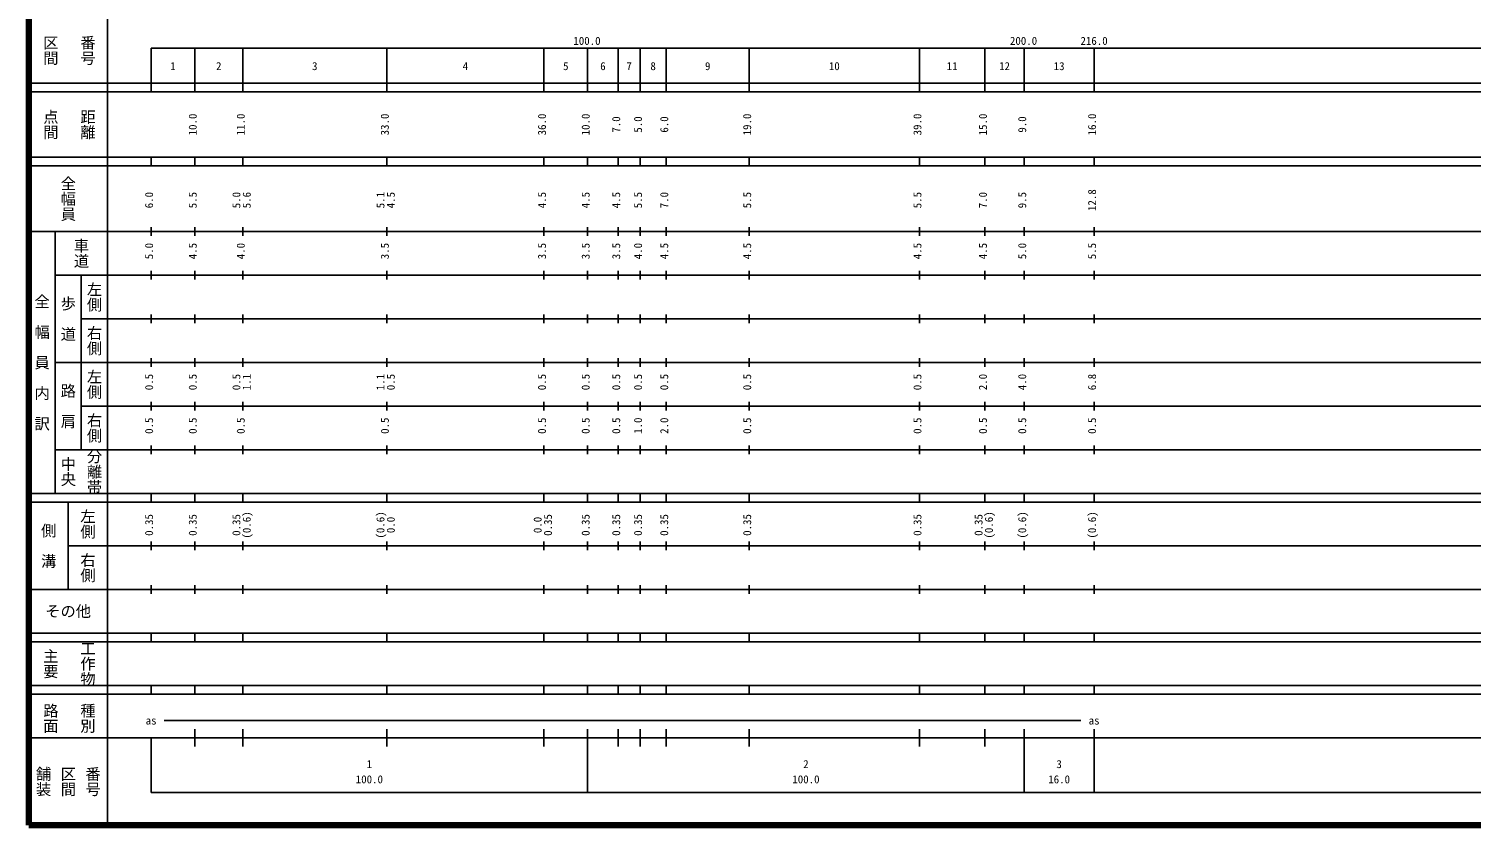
# Model space of a CAD drawing. Units: millimetres on the paper, enlarged 1000 times. Extents: x 40000 to 680000, y 20000 to 380000.
# Drawn here: x 40000 to 370374, y 20000 to 202409 of the extents above; entities that cross this region are included whole.
import ezdxf
from ezdxf.enums import TextEntityAlignment as Align

# ---------------------------------------------------------------- set-up
doc = ezdxf.new("R2010")
doc.units = ezdxf.units.MM
doc.header["$LTSCALE"] = 1000
doc.layers.add('M-TTL', color=2, linetype='Continuous', lineweight=140)
doc.layers.add('M-TTL-BAND', color=7, linetype='Continuous', lineweight=25)
doc.styles.add('@ＭＳ ゴシック', font='')
doc.styles.add('ＭＳ ゴシック', font='')
doc.styles.get('@ＭＳ ゴシック').set_extended_font_data('@MS Gothic')
doc.styles.get('ＭＳ ゴシック').set_extended_font_data('MS Gothic')

msp = doc.modelspace()

# ---------------------------------------------------------------- linework, layer by layer
at = {"layer": 'M-TTL'}
for p, q in [((40000, 380000), (40000, 20000)), ((40000, 20000), (680000, 20000))]:
    msp.add_line(p, q, dxfattribs=at)
at = {"layer": 'M-TTL-BAND'}
for p, q in [((58000, 370000), (58000, 20000)), ((68000, 198000), (579000, 198000)), ((68000, 198000), (68000, 188000)), ((78000, 188000), (78000, 198000)), ((89000, 188000), (89000, 198000)), ((122000, 188000), (122000, 198000)), ((158000, 188000), (158000, 198000)), ((168000, 188000), (168000, 198000)), ((175000, 188000), (175000, 198000)), ((180000, 188000), (180000, 198000)), ((186000, 188000), (186000, 198000)), ((205000, 188000), (205000, 198000)), ((244000, 188000), (244000, 198000)), ((259000, 188000), (259000, 198000)), ((268000, 188000), (268000, 198000)), ((284000, 188000), (284000, 198000)), ((40000, 190000), (579000, 190000)), ((40000, 188000), (579000, 188000)), ((40000, 173000), (579000, 173000)), ((68000, 171000), (68000, 173000)), ((78000, 171000), (78000, 173000)), ((89000, 171000), (89000, 173000)), ((122000, 171000), (122000, 173000)), ((158000, 171000), (158000, 173000)), ((168000, 171000), (168000, 173000)), ((175000, 171000), (175000, 173000)), ((180000, 171000), (180000, 173000)), ((186000, 171000), (186000, 173000)), ((205000, 171000), (205000, 173000)), ((244000, 171000), (244000, 173000)), ((259000, 171000), (259000, 173000)), ((268000, 171000), (268000, 173000)), ((284000, 171000), (284000, 173000)), ((40000, 171000), (579000, 171000)), ((40000, 156000), (579000, 156000)), ((46000, 96000), (46000, 156000)), ((68000, 155000), (68000, 157000)), ((78000, 155000), (78000, 157000)), ((89000, 155000), (89000, 157000)), ((122000, 155000), (122000, 157000)), ((158000, 155000), (158000, 157000)), ((168000, 155000), (168000, 157000)), ((175000, 155000), (175000, 157000)), ((180000, 155000), (180000, 157000)), ((186000, 155000), (186000, 157000)), ((205000, 155000), (205000, 157000)), ((244000, 155000), (244000, 157000)), ((259000, 155000), (259000, 157000)), ((268000, 155000), (268000, 157000)), ((284000, 155000), (284000, 157000)), ((46000, 146000), (579000, 146000)), ((52000, 146000), (52000, 106000)), ((68000, 145000), (68000, 147000)), ((78000, 145000), (78000, 147000)), ((89000, 145000), (89000, 147000)), ((122000, 145000), (122000, 147000)), ((158000, 145000), (158000, 147000)), ((168000, 145000), (168000, 147000)), ((175000, 145000), (175000, 147000)), ((180000, 145000), (180000, 147000)), ((186000, 145000), (186000, 147000)), ((205000, 145000), (205000, 147000)), ((244000, 145000), (244000, 147000)), ((259000, 145000), (259000, 147000)), ((268000, 145000), (268000, 147000)), ((284000, 145000), (284000, 147000)), ((52000, 136000), (579000, 136000)), ((68000, 135000), (68000, 137000)), ((78000, 135000), (78000, 137000)), ((89000, 135000), (89000, 137000)), ((122000, 135000), (122000, 137000)), ((158000, 135000), (158000, 137000)), ((168000, 135000), (168000, 137000)), ((175000, 135000), (175000, 137000)), ((180000, 135000), (180000, 137000)), ((186000, 135000), (186000, 137000)), ((205000, 135000), (205000, 137000)), ((244000, 135000), (244000, 137000)), ((259000, 135000), (259000, 137000)), ((268000, 135000), (268000, 137000)), ((284000, 135000), (284000, 137000)), ((46000, 126000), (579000, 126000)), ((68000, 125000), (68000, 127000)), ((78000, 125000), (78000, 127000)), ((89000, 125000), (89000, 127000)), ((122000, 125000), (122000, 127000)), ((158000, 125000), (158000, 127000)), ((168000, 125000), (168000, 127000)), ((175000, 125000), (175000, 127000)), ((180000, 125000), (180000, 127000)), ((186000, 125000), (186000, 127000)), ((205000, 125000), (205000, 127000)), ((244000, 125000), (244000, 127000)), ((259000, 125000), (259000, 127000)), ((268000, 125000), (268000, 127000)), ((284000, 125000), (284000, 127000)), ((52000, 116000), (579000, 116000)), ((68000, 115000), (68000, 117000)), ((78000, 115000), (78000, 117000)), ((89000, 115000), (89000, 117000)), ((122000, 115000), (122000, 117000)), ((158000, 115000), (158000, 117000)), ((168000, 115000), (168000, 117000)), ((175000, 115000), (175000, 117000)), ((180000, 115000), (180000, 117000)), ((186000, 115000), (186000, 117000)), ((205000, 115000), (205000, 117000)), ((244000, 115000), (244000, 117000)), ((259000, 115000), (259000, 117000)), ((268000, 115000), (268000, 117000)), ((284000, 115000), (284000, 117000)), ((46000, 106000), (579000, 106000)), ((68000, 105000), (68000, 107000)), ((78000, 105000), (78000, 107000)), ((89000, 105000), (89000, 107000)), ((122000, 105000), (122000, 107000)), ((158000, 105000), (158000, 107000)), ((168000, 105000), (168000, 107000)), ((175000, 105000), (175000, 107000)), ((180000, 105000), (180000, 107000)), ((186000, 105000), (186000, 107000)), ((205000, 105000), (205000, 107000)), ((244000, 105000), (244000, 107000)), ((259000, 105000), (259000, 107000)), ((268000, 105000), (268000, 107000)), ((284000, 105000), (284000, 107000)), ((40000, 96000), (579000, 96000)), ((68000, 94000), (68000, 96000)), ((78000, 94000), (78000, 96000)), ((89000, 94000), (89000, 96000)), ((122000, 94000), (122000, 96000)), ((158000, 94000), (158000, 96000)), ((168000, 94000), (168000, 96000)), ((175000, 94000), (175000, 96000)), ((180000, 94000), (180000, 96000)), ((186000, 94000), (186000, 96000)), ((205000, 94000), (205000, 96000)), ((244000, 94000), (244000, 96000)), ((259000, 94000), (259000, 96000)), ((268000, 94000), (268000, 96000)), ((284000, 94000), (284000, 96000)), ((40000, 94000), (579000, 94000)), ((49000, 94000), (49000, 74000)), ((49000, 84000), (579000, 84000)), ((68000, 83000), (68000, 85000)), ((78000, 83000), (78000, 85000)), ((89000, 83000), (89000, 85000)), ((122000, 83000), (122000, 85000)), ((158000, 83000), (158000, 85000)), ((168000, 83000), (168000, 85000)), ((175000, 83000), (175000, 85000)), ((180000, 83000), (180000, 85000)), ((186000, 83000), (186000, 85000)), ((205000, 83000), (205000, 85000)), ((244000, 83000), (244000, 85000)), ((259000, 83000), (259000, 85000)), ((268000, 83000), (268000, 85000)), ((284000, 83000), (284000, 85000)), ((40000, 74000), (579000, 74000)), ((68000, 73000), (68000, 75000)), ((78000, 73000), (78000, 75000)), ((89000, 73000), (89000, 75000)), ((122000, 73000), (122000, 75000)), ((158000, 73000), (158000, 75000)), ((168000, 73000), (168000, 75000)), ((175000, 73000), (175000, 75000)), ((180000, 73000), (180000, 75000)), ((186000, 73000), (186000, 75000)), ((205000, 73000), (205000, 75000)), ((244000, 73000), (244000, 75000)), ((259000, 73000), (259000, 75000)), ((268000, 73000), (268000, 75000)), ((284000, 73000), (284000, 75000)), ((40000, 64000), (579000, 64000)), ((68000, 62000), (68000, 64000)), ((78000, 62000), (78000, 64000)), ((89000, 62000), (89000, 64000)), ((122000, 62000), (122000, 64000)), ((158000, 62000), (158000, 64000)), ((168000, 62000), (168000, 64000)), ((175000, 62000), (175000, 64000)), ((180000, 62000), (180000, 64000)), ((186000, 62000), (186000, 64000)), ((205000, 62000), (205000, 64000)), ((244000, 62000), (244000, 64000)), ((259000, 62000), (259000, 64000)), ((268000, 62000), (268000, 64000)), ((284000, 62000), (284000, 64000)), ((40000, 62000), (579000, 62000)), ((40000, 52000), (579000, 52000)), ((40000, 50000), (579000, 50000)), ((68000, 50000), (68000, 52000)), ((78000, 50000), (78000, 52000)), ((89000, 50000), (89000, 52000)), ((122000, 50000), (122000, 52000)), ((158000, 50000), (158000, 52000)), ((168000, 50000), (168000, 52000)), ((175000, 50000), (175000, 52000)), ((180000, 50000), (180000, 52000)), ((186000, 50000), (186000, 52000)), ((205000, 50000), (205000, 52000)), ((244000, 50000), (244000, 52000)), ((259000, 50000), (259000, 52000)), ((268000, 50000), (268000, 52000)), ((284000, 50000), (284000, 52000)), ((71000, 44000), (281000, 44000)), ((40000, 40000), (579000, 40000)), ((68000, 40000), (68000, 27500)), ((78000, 38000), (78000, 42000)), ((89000, 38000), (89000, 42000)), ((122000, 38000), (122000, 42000)), ((158000, 38000), (158000, 42000)), ((168000, 27500), (168000, 42000)), ((175000, 38000), (175000, 42000)), ((180000, 38000), (180000, 42000)), ((186000, 38000), (186000, 42000)), ((205000, 38000), (205000, 42000)), ((244000, 38000), (244000, 42000)), ((259000, 38000), (259000, 42000)), ((268000, 27500), (268000, 42000)), ((284000, 27500), (284000, 42000)), ((68000, 27500), (579000, 27500))]:
    msp.add_line(p, q, dxfattribs=at)

# ---------------------------------------------------------------- texts
at = {"layer": 'M-TTL-BAND', "style": '@ＭＳ ゴシック'}
for s, p in [('区間', (45000, 197500)), ('番号', (53500, 197500)), ('点間', (45000, 180500)), ('距離', (53500, 180500)), ('全幅員', (49000, 163500)), ('車道', (52000, 151000)), ('左側', (55000, 141000)), ('全\u3000幅\u3000員\u3000内\u3000訳', (43000, 126000)), ('歩\u3000道', (49000, 136000)), ('右側', (55000, 131000)), ('左側', (55000, 121000)), ('路\u3000肩', (49000, 116000)), ('右側', (55000, 111000)), ('分離帯', (55000, 101000)), ('中央', (49000, 101000)), ('左側', (53500, 89000)), ('側\u3000溝', (44500, 84000)), ('右側', (53500, 79000)), ('主要', (45000, 57000)), ('工作物', (53500, 57000)), ('路面', (45000, 44500)), ('種別', (53500, 44500)), ('舗装', (43333, 30000)), ('区間', (49000, 30000)), ('番号', (54667, 30000))]:
    msp.add_text(s, height=2566, rotation=270, dxfattribs=at).set_placement(p, align=Align.MIDDLE_CENTER)
at = {"layer": 'M-TTL-BAND', "style": 'ＭＳ ゴシック'}
for s, p in [('100.0', (167844, 198195)), ('200.0', (267844, 198195)), ('216.0', (284000, 198195)), ('1', (73000, 192405)), ('2', (83500, 192405)), ('3', (105500, 192405)), ('4', (140000, 192405)), ('5', (163000, 192405)), ('6', (171500, 192405)), ('7', (177500, 192405)), ('8', (183000, 192405)), ('9', (195500, 192405)), ('10', (224500, 192405)), ('11', (251500, 192405)), ('12', (263500, 192405)), ('13', (276000, 192405)), ('as', (68000, 42500)), ('as', (284000, 42500)), ('1', (118000, 32523)), ('2', (218000, 32523)), ('3', (276000, 32523)), ('100.0', (118000, 29033)), ('100.0', (218000, 29033)), ('16.0', (276000, 29033))]:
    msp.add_text(s, height=1833, dxfattribs=at).set_placement(p, align=Align.BOTTOM_CENTER)
for s, p in [('10.0', (79000, 180500)), ('11.0', (90000, 180500)), ('33.0', (123000, 180500)), ('36.0', (159000, 180500)), ('10.0', (169000, 180500)), ('7.0', (176000, 180500)), ('5.0', (181000, 180500)), ('6.0', (187000, 180500)), ('19.0', (206000, 180500)), ('39.0', (245000, 180500)), ('15.0', (260000, 180500)), ('9.0', (269000, 180500)), ('16.0', (285000, 180500)), ('12.8', (285000, 163174)), ('6.0', (69000, 163174)), ('5.5', (79000, 163174)), ('5.0', (89000, 163174)), ('5.6', (91370, 163174)), ('5.1', (122000, 163174)), ('4.5', (124370, 163174)), ('4.5', (159000, 163174)), ('4.5', (169000, 163174)), ('4.5', (176000, 163174)), ('5.5', (181000, 163174)), ('7.0', (187000, 163174)), ('5.5', (206000, 163174)), ('5.5', (245000, 163174)), ('7.0', (260000, 163174)), ('9.5', (269000, 163174)), ('5.0', (69000, 151500)), ('4.5', (79000, 151500)), ('4.0', (90000, 151500)), ('3.5', (123000, 151500)), ('3.5', (159000, 151500)), ('3.5', (169000, 151500)), ('3.5', (176000, 151500)), ('4.0', (181000, 151500)), ('4.5', (187000, 151500)), ('4.5', (206000, 151500)), ('4.5', (245000, 151500)), ('4.5', (260000, 151500)), ('5.0', (269000, 151500)), ('5.5', (285000, 151500)), ('0.5', (69000, 121500)), ('0.5', (79000, 121500)), ('0.5', (89000, 121500)), ('1.1', (91370, 121500)), ('1.1', (122000, 121500)), ('0.5', (124370, 121500)), ('0.5', (159000, 121500)), ('0.5', (169000, 121500)), ('0.5', (176000, 121500)), ('0.5', (181000, 121500)), ('0.5', (187000, 121500)), ('0.5', (206000, 121500)), ('0.5', (245000, 121500)), ('2.0', (260000, 121500)), ('4.0', (269000, 121500)), ('6.8', (285000, 121500)), ('0.5', (69000, 111500)), ('0.5', (79000, 111500)), ('0.5', (90000, 111500)), ('0.5', (123000, 111500)), ('0.5', (159000, 111500)), ('0.5', (169000, 111500)), ('0.5', (176000, 111500)), ('1.0', (181000, 111500)), ('2.0', (187000, 111500)), ('0.5', (206000, 111500)), ('0.5', (245000, 111500)), ('0.5', (260000, 111500)), ('0.5', (269000, 111500)), ('0.5', (285000, 111500)), ('0.35', (69000, 88764)), ('0.35', (79000, 88764)), ('0.35', (89000, 88764)), ('(0.6)', (91370, 88764)), ('(0.6)', (122000, 88764)), ('0.0', (124370, 88764)), ('0.0', (158000, 88764)), ('0.35', (160370, 88764)), ('0.35', (169000, 88764)), ('0.35', (176000, 88764)), ('0.35', (181000, 88764)), ('0.35', (187000, 88764)), ('0.35', (206000, 88764)), ('0.35', (245000, 88764)), ('0.35', (259000, 88764)), ('(0.6)', (261370, 88764)), ('(0.6)', (269000, 88764)), ('(0.6)', (285000, 88764))]:
    msp.add_text(s, height=1833, rotation=90, dxfattribs=at).set_placement(p, align=Align.BOTTOM_CENTER)
msp.add_text('その他', height=2566, dxfattribs=at).set_placement((49000, 69000), align=Align.MIDDLE_CENTER)

doc.saveas('drawing.dxf')
